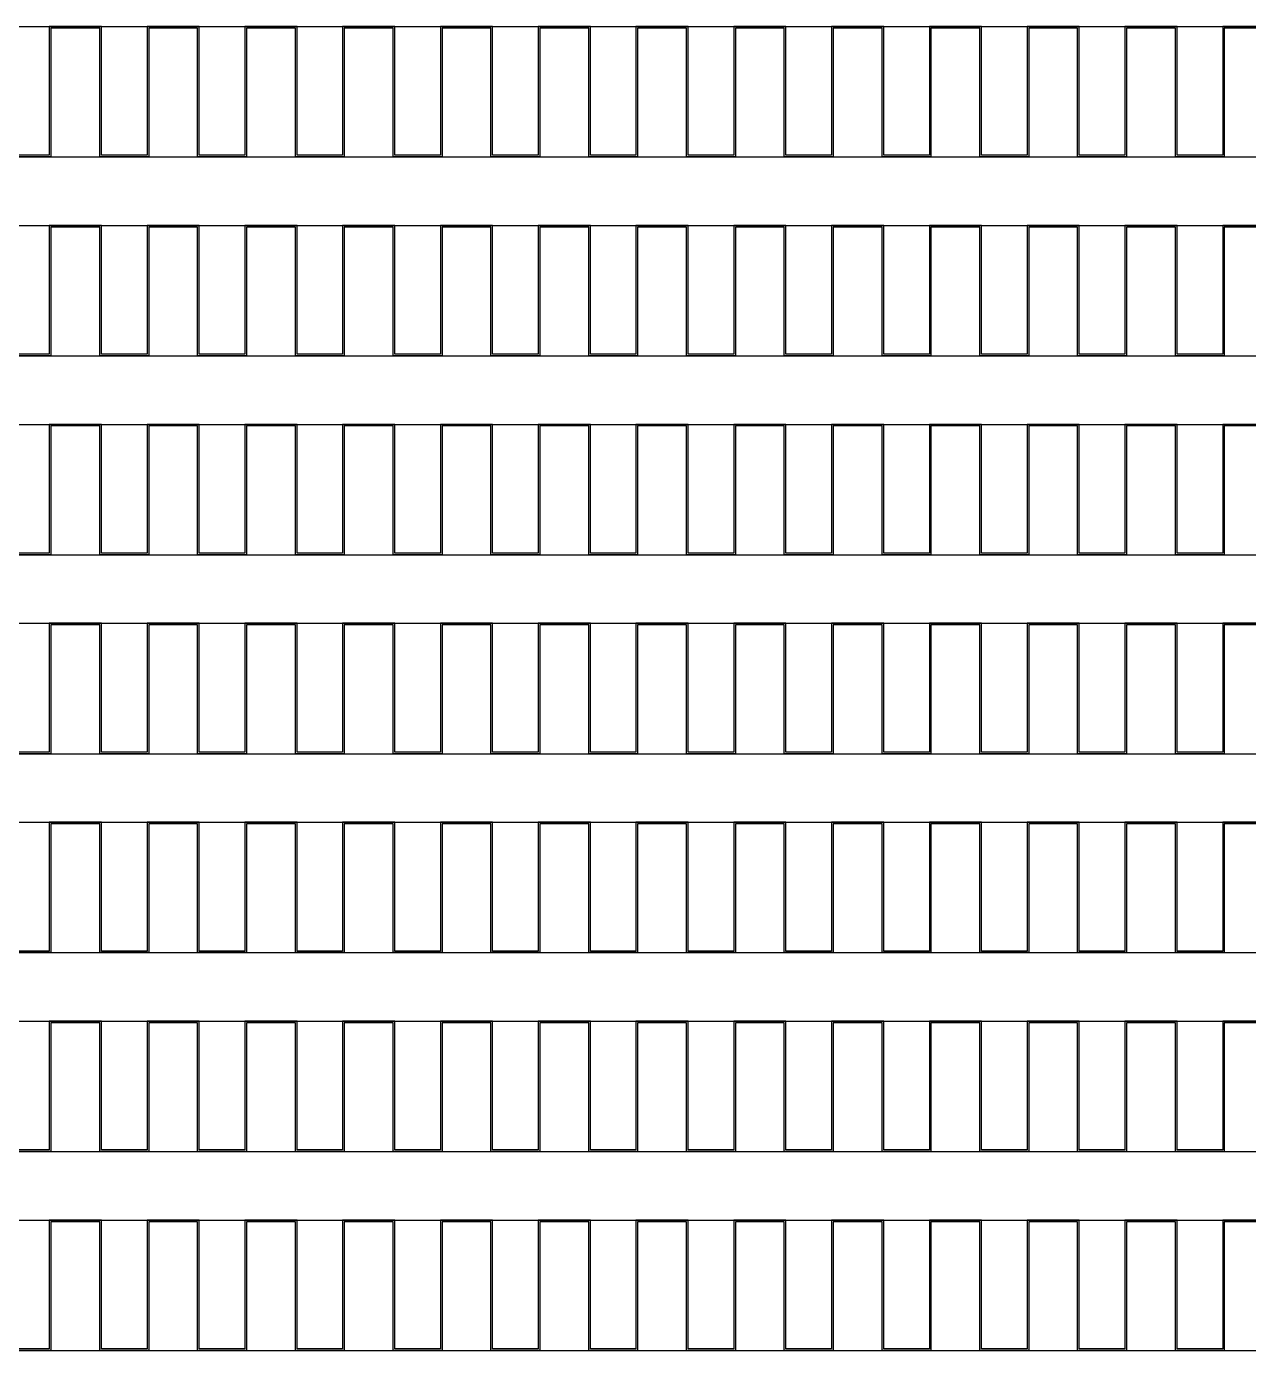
# Model space of a CAD drawing. Header units: millimetres. Extents: x -8604 to -3995, y 3123 to 6155.
# Drawn here: x -7566.2 to -7491.2, y 5443.6 to 5524.8 of the extents above; entities that cross this region are included whole.
import ezdxf

# ---------------------------------------------------------------- set-up
doc = ezdxf.new("R2010")
doc.units = ezdxf.units.MM

msp = doc.modelspace()

# ---------------------------------------------------------------- linework, layer by layer
at = {"color": 7, "linetype": 'Continuous', "lineweight": 25}
for p, q in [((-7646.621, 5524.781), (-7233.621, 5524.781)), ((-7564.821, 5524.781), (-7564.821, 5516.881)), ((-7561.621, 5524.781), (-7564.821, 5524.781)), ((-7561.721, 5524.681), (-7564.721, 5524.681)), ((-7564.721, 5524.681), (-7564.721, 5516.781)), ((-7561.721, 5516.781), (-7561.721, 5524.681)), ((-7561.621, 5516.881), (-7561.621, 5524.781)), ((-7558.821, 5524.781), (-7558.821, 5516.881)), ((-7555.621, 5524.781), (-7558.821, 5524.781)), ((-7555.721, 5524.681), (-7558.721, 5524.681)), ((-7558.721, 5524.681), (-7558.721, 5516.781)), ((-7555.721, 5516.781), (-7555.721, 5524.681)), ((-7555.621, 5516.881), (-7555.621, 5524.781)), ((-7552.821, 5524.781), (-7552.821, 5516.881)), ((-7549.621, 5524.781), (-7552.821, 5524.781)), ((-7549.721, 5524.681), (-7552.721, 5524.681)), ((-7552.721, 5524.681), (-7552.721, 5516.781)), ((-7549.721, 5516.781), (-7549.721, 5524.681)), ((-7549.621, 5516.881), (-7549.621, 5524.781)), ((-7546.821, 5524.781), (-7546.821, 5516.881)), ((-7543.621, 5524.781), (-7546.821, 5524.781)), ((-7543.721, 5524.681), (-7546.721, 5524.681)), ((-7546.721, 5524.681), (-7546.721, 5516.781)), ((-7543.721, 5516.781), (-7543.721, 5524.681)), ((-7543.621, 5516.881), (-7543.621, 5524.781)), ((-7540.821, 5524.781), (-7540.821, 5516.881)), ((-7537.621, 5524.781), (-7540.821, 5524.781)), ((-7537.721, 5524.681), (-7540.721, 5524.681)), ((-7540.721, 5524.681), (-7540.721, 5516.781)), ((-7537.721, 5516.781), (-7537.721, 5524.681)), ((-7537.621, 5516.881), (-7537.621, 5524.781)), ((-7534.821, 5524.781), (-7534.821, 5516.881)), ((-7531.621, 5524.781), (-7534.821, 5524.781)), ((-7531.721, 5524.681), (-7534.721, 5524.681)), ((-7534.721, 5524.681), (-7534.721, 5516.781)), ((-7531.721, 5516.781), (-7531.721, 5524.681)), ((-7531.621, 5516.881), (-7531.621, 5524.781)), ((-7528.821, 5524.781), (-7528.821, 5516.881)), ((-7525.621, 5524.781), (-7528.821, 5524.781)), ((-7525.721, 5524.681), (-7528.721, 5524.681)), ((-7528.721, 5524.681), (-7528.721, 5516.781)), ((-7525.721, 5516.781), (-7525.721, 5524.681)), ((-7525.621, 5516.881), (-7525.621, 5524.781)), ((-7522.821, 5524.781), (-7522.821, 5516.881)), ((-7519.621, 5524.781), (-7522.821, 5524.781)), ((-7519.721, 5524.681), (-7522.721, 5524.681)), ((-7522.721, 5524.681), (-7522.721, 5516.781)), ((-7519.721, 5516.781), (-7519.721, 5524.681)), ((-7519.621, 5516.881), (-7519.621, 5524.781)), ((-7516.821, 5524.781), (-7516.821, 5516.881)), ((-7513.621, 5524.781), (-7516.821, 5524.781)), ((-7513.721, 5524.681), (-7516.721, 5524.681)), ((-7516.721, 5524.681), (-7516.721, 5516.781)), ((-7513.721, 5516.781), (-7513.721, 5524.681)), ((-7513.621, 5516.881), (-7513.621, 5524.781)), ((-7510.821, 5524.781), (-7510.821, 5516.881)), ((-7507.621, 5524.781), (-7510.821, 5524.781)), ((-7507.721, 5524.681), (-7510.721, 5524.681)), ((-7510.721, 5524.681), (-7510.721, 5516.781)), ((-7507.721, 5516.781), (-7507.721, 5524.681)), ((-7507.621, 5516.881), (-7507.621, 5524.781)), ((-7504.821, 5524.781), (-7504.821, 5516.881)), ((-7501.621, 5524.781), (-7504.821, 5524.781)), ((-7501.721, 5524.681), (-7504.721, 5524.681)), ((-7504.721, 5524.681), (-7504.721, 5516.781)), ((-7501.721, 5516.781), (-7501.721, 5524.681)), ((-7501.621, 5516.881), (-7501.621, 5524.781)), ((-7498.821, 5524.781), (-7498.821, 5516.881)), ((-7495.621, 5524.781), (-7498.821, 5524.781)), ((-7495.721, 5524.681), (-7498.721, 5524.681)), ((-7498.721, 5524.681), (-7498.721, 5516.781)), ((-7495.721, 5516.781), (-7495.721, 5524.681)), ((-7495.621, 5516.881), (-7495.621, 5524.781)), ((-7492.821, 5524.781), (-7492.821, 5516.881)), ((-7489.621, 5524.781), (-7492.821, 5524.781)), ((-7489.721, 5524.681), (-7492.721, 5524.681)), ((-7492.721, 5524.681), (-7492.721, 5516.781)), ((-7646.621, 5516.781), (-7233.621, 5516.781)), ((-7564.721, 5516.781), (-7567.721, 5516.781)), ((-7564.821, 5516.881), (-7567.621, 5516.881)), ((-7558.721, 5516.781), (-7561.721, 5516.781)), ((-7558.821, 5516.881), (-7561.621, 5516.881)), ((-7552.721, 5516.781), (-7555.721, 5516.781)), ((-7552.821, 5516.881), (-7555.621, 5516.881)), ((-7546.721, 5516.781), (-7549.721, 5516.781)), ((-7546.821, 5516.881), (-7549.621, 5516.881)), ((-7540.721, 5516.781), (-7543.721, 5516.781)), ((-7540.821, 5516.881), (-7543.621, 5516.881)), ((-7534.721, 5516.781), (-7537.721, 5516.781)), ((-7534.821, 5516.881), (-7537.621, 5516.881)), ((-7528.721, 5516.781), (-7531.721, 5516.781)), ((-7528.821, 5516.881), (-7531.621, 5516.881)), ((-7522.721, 5516.781), (-7525.721, 5516.781)), ((-7522.821, 5516.881), (-7525.621, 5516.881)), ((-7516.721, 5516.781), (-7519.721, 5516.781)), ((-7516.821, 5516.881), (-7519.621, 5516.881)), ((-7510.721, 5516.781), (-7513.721, 5516.781)), ((-7510.821, 5516.881), (-7513.621, 5516.881)), ((-7504.721, 5516.781), (-7507.721, 5516.781)), ((-7504.821, 5516.881), (-7507.621, 5516.881)), ((-7498.721, 5516.781), (-7501.721, 5516.781)), ((-7498.821, 5516.881), (-7501.621, 5516.881)), ((-7492.721, 5516.781), (-7495.721, 5516.781)), ((-7492.821, 5516.881), (-7495.621, 5516.881)), ((-7646.621, 5512.581), (-7233.621, 5512.581)), ((-7564.821, 5512.581), (-7564.821, 5504.681)), ((-7561.621, 5512.581), (-7564.821, 5512.581)), ((-7561.721, 5512.481), (-7564.721, 5512.481)), ((-7564.721, 5512.481), (-7564.721, 5504.581)), ((-7561.721, 5504.581), (-7561.721, 5512.481)), ((-7561.621, 5504.681), (-7561.621, 5512.581)), ((-7558.821, 5512.581), (-7558.821, 5504.681)), ((-7555.621, 5512.581), (-7558.821, 5512.581)), ((-7555.721, 5512.481), (-7558.721, 5512.481)), ((-7558.721, 5512.481), (-7558.721, 5504.581)), ((-7555.721, 5504.581), (-7555.721, 5512.481)), ((-7555.621, 5504.681), (-7555.621, 5512.581)), ((-7552.821, 5512.581), (-7552.821, 5504.681)), ((-7549.621, 5512.581), (-7552.821, 5512.581)), ((-7549.721, 5512.481), (-7552.721, 5512.481)), ((-7552.721, 5512.481), (-7552.721, 5504.581)), ((-7549.721, 5504.581), (-7549.721, 5512.481)), ((-7549.621, 5504.681), (-7549.621, 5512.581)), ((-7546.821, 5512.581), (-7546.821, 5504.681)), ((-7543.621, 5512.581), (-7546.821, 5512.581)), ((-7543.721, 5512.481), (-7546.721, 5512.481)), ((-7546.721, 5512.481), (-7546.721, 5504.581)), ((-7543.721, 5504.581), (-7543.721, 5512.481)), ((-7543.621, 5504.681), (-7543.621, 5512.581)), ((-7540.821, 5512.581), (-7540.821, 5504.681)), ((-7537.621, 5512.581), (-7540.821, 5512.581)), ((-7537.721, 5512.481), (-7540.721, 5512.481)), ((-7540.721, 5512.481), (-7540.721, 5504.581)), ((-7537.721, 5504.581), (-7537.721, 5512.481)), ((-7537.621, 5504.681), (-7537.621, 5512.581)), ((-7534.821, 5512.581), (-7534.821, 5504.681)), ((-7531.621, 5512.581), (-7534.821, 5512.581)), ((-7531.721, 5512.481), (-7534.721, 5512.481)), ((-7534.721, 5512.481), (-7534.721, 5504.581)), ((-7531.721, 5504.581), (-7531.721, 5512.481)), ((-7531.621, 5504.681), (-7531.621, 5512.581)), ((-7528.821, 5512.581), (-7528.821, 5504.681)), ((-7525.621, 5512.581), (-7528.821, 5512.581)), ((-7525.721, 5512.481), (-7528.721, 5512.481)), ((-7528.721, 5512.481), (-7528.721, 5504.581)), ((-7525.721, 5504.581), (-7525.721, 5512.481)), ((-7525.621, 5504.681), (-7525.621, 5512.581)), ((-7522.821, 5512.581), (-7522.821, 5504.681)), ((-7519.621, 5512.581), (-7522.821, 5512.581)), ((-7519.721, 5512.481), (-7522.721, 5512.481)), ((-7522.721, 5512.481), (-7522.721, 5504.581)), ((-7519.721, 5504.581), (-7519.721, 5512.481)), ((-7519.621, 5504.681), (-7519.621, 5512.581)), ((-7516.821, 5512.581), (-7516.821, 5504.681)), ((-7513.621, 5512.581), (-7516.821, 5512.581)), ((-7513.721, 5512.481), (-7516.721, 5512.481)), ((-7516.721, 5512.481), (-7516.721, 5504.581)), ((-7513.721, 5504.581), (-7513.721, 5512.481)), ((-7513.621, 5504.681), (-7513.621, 5512.581)), ((-7510.821, 5512.581), (-7510.821, 5504.681)), ((-7507.621, 5512.581), (-7510.821, 5512.581)), ((-7507.721, 5512.481), (-7510.721, 5512.481)), ((-7510.721, 5512.481), (-7510.721, 5504.581)), ((-7507.721, 5504.581), (-7507.721, 5512.481)), ((-7507.621, 5504.681), (-7507.621, 5512.581)), ((-7504.821, 5512.581), (-7504.821, 5504.681)), ((-7501.621, 5512.581), (-7504.821, 5512.581)), ((-7501.721, 5512.481), (-7504.721, 5512.481)), ((-7504.721, 5512.481), (-7504.721, 5504.581)), ((-7501.721, 5504.581), (-7501.721, 5512.481)), ((-7501.621, 5504.681), (-7501.621, 5512.581)), ((-7498.821, 5512.581), (-7498.821, 5504.681)), ((-7495.621, 5512.581), (-7498.821, 5512.581)), ((-7495.721, 5512.481), (-7498.721, 5512.481)), ((-7498.721, 5512.481), (-7498.721, 5504.581)), ((-7495.721, 5504.581), (-7495.721, 5512.481)), ((-7495.621, 5504.681), (-7495.621, 5512.581)), ((-7492.821, 5512.581), (-7492.821, 5504.681)), ((-7489.621, 5512.581), (-7492.821, 5512.581)), ((-7489.721, 5512.481), (-7492.721, 5512.481)), ((-7492.721, 5512.481), (-7492.721, 5504.581)), ((-7646.621, 5504.581), (-7233.621, 5504.581)), ((-7564.721, 5504.581), (-7567.721, 5504.581)), ((-7564.821, 5504.681), (-7567.621, 5504.681)), ((-7558.721, 5504.581), (-7561.721, 5504.581)), ((-7558.821, 5504.681), (-7561.621, 5504.681)), ((-7552.721, 5504.581), (-7555.721, 5504.581)), ((-7552.821, 5504.681), (-7555.621, 5504.681)), ((-7546.721, 5504.581), (-7549.721, 5504.581)), ((-7546.821, 5504.681), (-7549.621, 5504.681)), ((-7540.721, 5504.581), (-7543.721, 5504.581)), ((-7540.821, 5504.681), (-7543.621, 5504.681)), ((-7534.721, 5504.581), (-7537.721, 5504.581)), ((-7534.821, 5504.681), (-7537.621, 5504.681)), ((-7528.721, 5504.581), (-7531.721, 5504.581)), ((-7528.821, 5504.681), (-7531.621, 5504.681)), ((-7522.721, 5504.581), (-7525.721, 5504.581)), ((-7522.821, 5504.681), (-7525.621, 5504.681)), ((-7516.721, 5504.581), (-7519.721, 5504.581)), ((-7516.821, 5504.681), (-7519.621, 5504.681)), ((-7510.721, 5504.581), (-7513.721, 5504.581)), ((-7510.821, 5504.681), (-7513.621, 5504.681)), ((-7504.721, 5504.581), (-7507.721, 5504.581)), ((-7504.821, 5504.681), (-7507.621, 5504.681)), ((-7498.721, 5504.581), (-7501.721, 5504.581)), ((-7498.821, 5504.681), (-7501.621, 5504.681)), ((-7492.721, 5504.581), (-7495.721, 5504.581)), ((-7492.821, 5504.681), (-7495.621, 5504.681)), ((-7646.621, 5500.381), (-7233.621, 5500.381)), ((-7564.821, 5500.381), (-7564.821, 5492.481)), ((-7561.621, 5500.381), (-7564.821, 5500.381)), ((-7561.721, 5500.281), (-7564.721, 5500.281)), ((-7564.721, 5500.281), (-7564.721, 5492.381)), ((-7561.721, 5492.381), (-7561.721, 5500.281)), ((-7561.621, 5492.481), (-7561.621, 5500.381)), ((-7558.821, 5500.381), (-7558.821, 5492.481)), ((-7555.621, 5500.381), (-7558.821, 5500.381)), ((-7555.721, 5500.281), (-7558.721, 5500.281)), ((-7558.721, 5500.281), (-7558.721, 5492.381)), ((-7555.721, 5492.381), (-7555.721, 5500.281)), ((-7555.621, 5492.481), (-7555.621, 5500.381)), ((-7552.821, 5500.381), (-7552.821, 5492.481)), ((-7549.621, 5500.381), (-7552.821, 5500.381)), ((-7549.721, 5500.281), (-7552.721, 5500.281)), ((-7552.721, 5500.281), (-7552.721, 5492.381)), ((-7549.721, 5492.381), (-7549.721, 5500.281)), ((-7549.621, 5492.481), (-7549.621, 5500.381)), ((-7546.821, 5500.381), (-7546.821, 5492.481)), ((-7543.621, 5500.381), (-7546.821, 5500.381)), ((-7543.721, 5500.281), (-7546.721, 5500.281)), ((-7546.721, 5500.281), (-7546.721, 5492.381)), ((-7543.721, 5492.381), (-7543.721, 5500.281)), ((-7543.621, 5492.481), (-7543.621, 5500.381)), ((-7540.821, 5500.381), (-7540.821, 5492.481)), ((-7537.621, 5500.381), (-7540.821, 5500.381)), ((-7537.721, 5500.281), (-7540.721, 5500.281)), ((-7540.721, 5500.281), (-7540.721, 5492.381)), ((-7537.721, 5492.381), (-7537.721, 5500.281)), ((-7537.621, 5492.481), (-7537.621, 5500.381)), ((-7534.821, 5500.381), (-7534.821, 5492.481)), ((-7531.621, 5500.381), (-7534.821, 5500.381)), ((-7531.721, 5500.281), (-7534.721, 5500.281)), ((-7534.721, 5500.281), (-7534.721, 5492.381)), ((-7531.721, 5492.381), (-7531.721, 5500.281)), ((-7531.621, 5492.481), (-7531.621, 5500.381)), ((-7528.821, 5500.381), (-7528.821, 5492.481)), ((-7525.621, 5500.381), (-7528.821, 5500.381)), ((-7525.721, 5500.281), (-7528.721, 5500.281)), ((-7528.721, 5500.281), (-7528.721, 5492.381)), ((-7525.721, 5492.381), (-7525.721, 5500.281)), ((-7525.621, 5492.481), (-7525.621, 5500.381)), ((-7522.821, 5500.381), (-7522.821, 5492.481)), ((-7519.621, 5500.381), (-7522.821, 5500.381)), ((-7519.721, 5500.281), (-7522.721, 5500.281)), ((-7522.721, 5500.281), (-7522.721, 5492.381)), ((-7519.721, 5492.381), (-7519.721, 5500.281)), ((-7519.621, 5492.481), (-7519.621, 5500.381)), ((-7516.821, 5500.381), (-7516.821, 5492.481)), ((-7513.621, 5500.381), (-7516.821, 5500.381)), ((-7513.721, 5500.281), (-7516.721, 5500.281)), ((-7516.721, 5500.281), (-7516.721, 5492.381)), ((-7513.721, 5492.381), (-7513.721, 5500.281)), ((-7513.621, 5492.481), (-7513.621, 5500.381)), ((-7510.821, 5500.381), (-7510.821, 5492.481)), ((-7507.621, 5500.381), (-7510.821, 5500.381)), ((-7507.721, 5500.281), (-7510.721, 5500.281)), ((-7510.721, 5500.281), (-7510.721, 5492.381)), ((-7507.721, 5492.381), (-7507.721, 5500.281)), ((-7507.621, 5492.481), (-7507.621, 5500.381)), ((-7504.821, 5500.381), (-7504.821, 5492.481)), ((-7501.621, 5500.381), (-7504.821, 5500.381)), ((-7501.721, 5500.281), (-7504.721, 5500.281)), ((-7504.721, 5500.281), (-7504.721, 5492.381)), ((-7501.721, 5492.381), (-7501.721, 5500.281)), ((-7501.621, 5492.481), (-7501.621, 5500.381)), ((-7498.821, 5500.381), (-7498.821, 5492.481)), ((-7495.621, 5500.381), (-7498.821, 5500.381)), ((-7495.721, 5500.281), (-7498.721, 5500.281)), ((-7498.721, 5500.281), (-7498.721, 5492.381)), ((-7495.721, 5492.381), (-7495.721, 5500.281)), ((-7495.621, 5492.481), (-7495.621, 5500.381)), ((-7492.821, 5500.381), (-7492.821, 5492.481)), ((-7489.621, 5500.381), (-7492.821, 5500.381)), ((-7489.721, 5500.281), (-7492.721, 5500.281)), ((-7492.721, 5500.281), (-7492.721, 5492.381)), ((-7646.621, 5492.381), (-7233.621, 5492.381)), ((-7564.721, 5492.381), (-7567.721, 5492.381)), ((-7564.821, 5492.481), (-7567.621, 5492.481)), ((-7558.721, 5492.381), (-7561.721, 5492.381)), ((-7558.821, 5492.481), (-7561.621, 5492.481)), ((-7552.721, 5492.381), (-7555.721, 5492.381)), ((-7552.821, 5492.481), (-7555.621, 5492.481)), ((-7546.721, 5492.381), (-7549.721, 5492.381)), ((-7546.821, 5492.481), (-7549.621, 5492.481)), ((-7540.721, 5492.381), (-7543.721, 5492.381)), ((-7540.821, 5492.481), (-7543.621, 5492.481)), ((-7534.721, 5492.381), (-7537.721, 5492.381)), ((-7534.821, 5492.481), (-7537.621, 5492.481)), ((-7528.721, 5492.381), (-7531.721, 5492.381)), ((-7528.821, 5492.481), (-7531.621, 5492.481)), ((-7522.721, 5492.381), (-7525.721, 5492.381)), ((-7522.821, 5492.481), (-7525.621, 5492.481)), ((-7516.721, 5492.381), (-7519.721, 5492.381)), ((-7516.821, 5492.481), (-7519.621, 5492.481)), ((-7510.721, 5492.381), (-7513.721, 5492.381)), ((-7510.821, 5492.481), (-7513.621, 5492.481)), ((-7504.721, 5492.381), (-7507.721, 5492.381)), ((-7504.821, 5492.481), (-7507.621, 5492.481)), ((-7498.721, 5492.381), (-7501.721, 5492.381)), ((-7498.821, 5492.481), (-7501.621, 5492.481)), ((-7492.721, 5492.381), (-7495.721, 5492.381)), ((-7492.821, 5492.481), (-7495.621, 5492.481)), ((-7646.621, 5488.181), (-7233.621, 5488.181)), ((-7564.821, 5488.181), (-7564.821, 5480.281)), ((-7561.621, 5488.181), (-7564.821, 5488.181)), ((-7561.721, 5488.081), (-7564.721, 5488.081)), ((-7564.721, 5488.081), (-7564.721, 5480.181)), ((-7561.721, 5480.181), (-7561.721, 5488.081)), ((-7561.621, 5480.281), (-7561.621, 5488.181)), ((-7558.821, 5488.181), (-7558.821, 5480.281)), ((-7555.621, 5488.181), (-7558.821, 5488.181)), ((-7555.721, 5488.081), (-7558.721, 5488.081)), ((-7558.721, 5488.081), (-7558.721, 5480.181)), ((-7555.721, 5480.181), (-7555.721, 5488.081)), ((-7555.621, 5480.281), (-7555.621, 5488.181)), ((-7552.821, 5488.181), (-7552.821, 5480.281)), ((-7549.621, 5488.181), (-7552.821, 5488.181)), ((-7549.721, 5488.081), (-7552.721, 5488.081)), ((-7552.721, 5488.081), (-7552.721, 5480.181)), ((-7549.721, 5480.181), (-7549.721, 5488.081)), ((-7549.621, 5480.281), (-7549.621, 5488.181)), ((-7543.621, 5488.181), (-7546.821, 5488.181)), ((-7546.821, 5488.181), (-7546.821, 5480.281)), ((-7543.721, 5488.081), (-7546.721, 5488.081)), ((-7546.721, 5488.081), (-7546.721, 5480.181)), ((-7543.721, 5480.181), (-7543.721, 5488.081)), ((-7543.621, 5480.281), (-7543.621, 5488.181)), ((-7540.821, 5488.181), (-7540.821, 5480.281)), ((-7537.621, 5488.181), (-7540.821, 5488.181)), ((-7537.721, 5488.081), (-7540.721, 5488.081)), ((-7540.721, 5488.081), (-7540.721, 5480.181)), ((-7537.721, 5480.181), (-7537.721, 5488.081)), ((-7537.621, 5480.281), (-7537.621, 5488.181)), ((-7534.821, 5488.181), (-7534.821, 5480.281)), ((-7531.621, 5488.181), (-7534.821, 5488.181)), ((-7531.721, 5488.081), (-7534.721, 5488.081)), ((-7534.721, 5488.081), (-7534.721, 5480.181)), ((-7531.721, 5480.181), (-7531.721, 5488.081)), ((-7531.621, 5480.281), (-7531.621, 5488.181)), ((-7528.821, 5488.181), (-7528.821, 5480.281)), ((-7525.621, 5488.181), (-7528.821, 5488.181)), ((-7525.721, 5488.081), (-7528.721, 5488.081)), ((-7528.721, 5488.081), (-7528.721, 5480.181)), ((-7525.721, 5480.181), (-7525.721, 5488.081)), ((-7525.621, 5480.281), (-7525.621, 5488.181)), ((-7522.821, 5488.181), (-7522.821, 5480.281)), ((-7519.621, 5488.181), (-7522.821, 5488.181)), ((-7519.721, 5488.081), (-7522.721, 5488.081)), ((-7522.721, 5488.081), (-7522.721, 5480.181)), ((-7519.721, 5480.181), (-7519.721, 5488.081)), ((-7519.621, 5480.281), (-7519.621, 5488.181)), ((-7516.821, 5488.181), (-7516.821, 5480.281)), ((-7513.621, 5488.181), (-7516.821, 5488.181)), ((-7513.721, 5488.081), (-7516.721, 5488.081)), ((-7516.721, 5488.081), (-7516.721, 5480.181)), ((-7513.721, 5480.181), (-7513.721, 5488.081)), ((-7513.621, 5480.281), (-7513.621, 5488.181)), ((-7510.821, 5488.181), (-7510.821, 5480.281)), ((-7507.621, 5488.181), (-7510.821, 5488.181)), ((-7507.721, 5488.081), (-7510.721, 5488.081)), ((-7510.721, 5488.081), (-7510.721, 5480.181)), ((-7507.721, 5480.181), (-7507.721, 5488.081)), ((-7507.621, 5480.281), (-7507.621, 5488.181)), ((-7504.821, 5488.181), (-7504.821, 5480.281)), ((-7501.621, 5488.181), (-7504.821, 5488.181)), ((-7501.721, 5488.081), (-7504.721, 5488.081)), ((-7504.721, 5488.081), (-7504.721, 5480.181)), ((-7501.721, 5480.181), (-7501.721, 5488.081)), ((-7501.621, 5480.281), (-7501.621, 5488.181)), ((-7498.821, 5488.181), (-7498.821, 5480.281)), ((-7495.621, 5488.181), (-7498.821, 5488.181)), ((-7495.721, 5488.081), (-7498.721, 5488.081)), ((-7498.721, 5488.081), (-7498.721, 5480.181)), ((-7495.721, 5480.181), (-7495.721, 5488.081)), ((-7495.621, 5480.281), (-7495.621, 5488.181)), ((-7492.821, 5488.181), (-7492.821, 5480.281)), ((-7489.621, 5488.181), (-7492.821, 5488.181)), ((-7489.721, 5488.081), (-7492.721, 5488.081)), ((-7492.721, 5488.081), (-7492.721, 5480.181)), ((-7564.821, 5480.281), (-7567.621, 5480.281)), ((-7558.821, 5480.281), (-7561.621, 5480.281)), ((-7552.821, 5480.281), (-7555.621, 5480.281)), ((-7546.821, 5480.281), (-7549.621, 5480.281)), ((-7540.821, 5480.281), (-7543.621, 5480.281)), ((-7534.821, 5480.281), (-7537.621, 5480.281)), ((-7528.821, 5480.281), (-7531.621, 5480.281)), ((-7522.821, 5480.281), (-7525.621, 5480.281)), ((-7516.821, 5480.281), (-7519.621, 5480.281)), ((-7510.821, 5480.281), (-7513.621, 5480.281)), ((-7504.821, 5480.281), (-7507.621, 5480.281)), ((-7498.821, 5480.281), (-7501.621, 5480.281)), ((-7492.821, 5480.281), (-7495.621, 5480.281)), ((-7646.621, 5480.181), (-7233.621, 5480.181)), ((-7564.721, 5480.181), (-7567.721, 5480.181)), ((-7558.721, 5480.181), (-7561.721, 5480.181)), ((-7552.721, 5480.181), (-7555.721, 5480.181)), ((-7546.721, 5480.181), (-7549.721, 5480.181)), ((-7540.721, 5480.181), (-7543.721, 5480.181)), ((-7534.721, 5480.181), (-7537.721, 5480.181)), ((-7528.721, 5480.181), (-7531.721, 5480.181)), ((-7522.721, 5480.181), (-7525.721, 5480.181)), ((-7516.721, 5480.181), (-7519.721, 5480.181)), ((-7510.721, 5480.181), (-7513.721, 5480.181)), ((-7504.721, 5480.181), (-7507.721, 5480.181)), ((-7498.721, 5480.181), (-7501.721, 5480.181)), ((-7492.721, 5480.181), (-7495.721, 5480.181)), ((-7646.621, 5475.981), (-7233.621, 5475.981)), ((-7564.821, 5475.981), (-7564.821, 5468.081)), ((-7561.621, 5475.981), (-7564.821, 5475.981)), ((-7561.721, 5475.881), (-7564.721, 5475.881)), ((-7564.721, 5475.881), (-7564.721, 5467.981)), ((-7561.721, 5467.981), (-7561.721, 5475.881)), ((-7561.621, 5468.081), (-7561.621, 5475.981)), ((-7558.821, 5475.981), (-7558.821, 5468.081)), ((-7555.621, 5475.981), (-7558.821, 5475.981)), ((-7555.721, 5475.881), (-7558.721, 5475.881)), ((-7558.721, 5475.881), (-7558.721, 5467.981)), ((-7555.721, 5467.981), (-7555.721, 5475.881)), ((-7555.621, 5468.081), (-7555.621, 5475.981)), ((-7552.821, 5475.981), (-7552.821, 5468.081)), ((-7549.621, 5475.981), (-7552.821, 5475.981)), ((-7549.721, 5475.881), (-7552.721, 5475.881)), ((-7552.721, 5475.881), (-7552.721, 5467.981)), ((-7549.721, 5467.981), (-7549.721, 5475.881)), ((-7549.621, 5468.081), (-7549.621, 5475.981)), ((-7546.821, 5475.981), (-7546.821, 5468.081)), ((-7543.621, 5475.981), (-7546.821, 5475.981)), ((-7543.721, 5475.881), (-7546.721, 5475.881)), ((-7546.721, 5475.881), (-7546.721, 5467.981)), ((-7543.721, 5467.981), (-7543.721, 5475.881)), ((-7543.621, 5468.081), (-7543.621, 5475.981)), ((-7540.821, 5475.981), (-7540.821, 5468.081)), ((-7537.621, 5475.981), (-7540.821, 5475.981)), ((-7537.721, 5475.881), (-7540.721, 5475.881)), ((-7540.721, 5475.881), (-7540.721, 5467.981)), ((-7537.721, 5467.981), (-7537.721, 5475.881)), ((-7537.621, 5468.081), (-7537.621, 5475.981)), ((-7534.821, 5475.981), (-7534.821, 5468.081)), ((-7531.621, 5475.981), (-7534.821, 5475.981)), ((-7531.721, 5475.881), (-7534.721, 5475.881)), ((-7534.721, 5475.881), (-7534.721, 5467.981)), ((-7531.721, 5467.981), (-7531.721, 5475.881)), ((-7531.621, 5468.081), (-7531.621, 5475.981)), ((-7528.821, 5475.981), (-7528.821, 5468.081)), ((-7525.621, 5475.981), (-7528.821, 5475.981)), ((-7525.721, 5475.881), (-7528.721, 5475.881)), ((-7528.721, 5475.881), (-7528.721, 5467.981)), ((-7525.721, 5467.981), (-7525.721, 5475.881)), ((-7525.621, 5468.081), (-7525.621, 5475.981)), ((-7522.821, 5475.981), (-7522.821, 5468.081)), ((-7519.621, 5475.981), (-7522.821, 5475.981)), ((-7519.721, 5475.881), (-7522.721, 5475.881)), ((-7522.721, 5475.881), (-7522.721, 5467.981)), ((-7519.721, 5467.981), (-7519.721, 5475.881)), ((-7519.621, 5468.081), (-7519.621, 5475.981)), ((-7516.821, 5475.981), (-7516.821, 5468.081)), ((-7513.621, 5475.981), (-7516.821, 5475.981)), ((-7513.721, 5475.881), (-7516.721, 5475.881)), ((-7516.721, 5475.881), (-7516.721, 5467.981)), ((-7513.721, 5467.981), (-7513.721, 5475.881)), ((-7513.621, 5468.081), (-7513.621, 5475.981)), ((-7510.821, 5475.981), (-7510.821, 5468.081)), ((-7507.621, 5475.981), (-7510.821, 5475.981)), ((-7507.721, 5475.881), (-7510.721, 5475.881)), ((-7510.721, 5475.881), (-7510.721, 5467.981)), ((-7507.721, 5467.981), (-7507.721, 5475.881)), ((-7507.621, 5468.081), (-7507.621, 5475.981)), ((-7504.821, 5475.981), (-7504.821, 5468.081)), ((-7501.621, 5475.981), (-7504.821, 5475.981)), ((-7501.721, 5475.881), (-7504.721, 5475.881)), ((-7504.721, 5475.881), (-7504.721, 5467.981)), ((-7501.721, 5467.981), (-7501.721, 5475.881)), ((-7501.621, 5468.081), (-7501.621, 5475.981)), ((-7498.821, 5475.981), (-7498.821, 5468.081)), ((-7495.621, 5475.981), (-7498.821, 5475.981)), ((-7495.721, 5475.881), (-7498.721, 5475.881)), ((-7498.721, 5475.881), (-7498.721, 5467.981)), ((-7495.721, 5467.981), (-7495.721, 5475.881)), ((-7495.621, 5468.081), (-7495.621, 5475.981)), ((-7492.821, 5475.981), (-7492.821, 5468.081)), ((-7489.621, 5475.981), (-7492.821, 5475.981)), ((-7489.721, 5475.881), (-7492.721, 5475.881)), ((-7492.721, 5475.881), (-7492.721, 5467.981)), ((-7564.821, 5468.081), (-7567.621, 5468.081)), ((-7558.821, 5468.081), (-7561.621, 5468.081)), ((-7552.821, 5468.081), (-7555.621, 5468.081)), ((-7546.821, 5468.081), (-7549.621, 5468.081)), ((-7540.821, 5468.081), (-7543.621, 5468.081)), ((-7534.821, 5468.081), (-7537.621, 5468.081)), ((-7528.821, 5468.081), (-7531.621, 5468.081)), ((-7522.821, 5468.081), (-7525.621, 5468.081)), ((-7516.821, 5468.081), (-7519.621, 5468.081)), ((-7510.821, 5468.081), (-7513.621, 5468.081)), ((-7504.821, 5468.081), (-7507.621, 5468.081)), ((-7498.821, 5468.081), (-7501.621, 5468.081)), ((-7492.821, 5468.081), (-7495.621, 5468.081)), ((-7646.621, 5467.981), (-7233.621, 5467.981)), ((-7564.721, 5467.981), (-7567.721, 5467.981)), ((-7558.721, 5467.981), (-7561.721, 5467.981)), ((-7552.721, 5467.981), (-7555.721, 5467.981)), ((-7546.721, 5467.981), (-7549.721, 5467.981)), ((-7540.721, 5467.981), (-7543.721, 5467.981)), ((-7534.721, 5467.981), (-7537.721, 5467.981)), ((-7528.721, 5467.981), (-7531.721, 5467.981)), ((-7522.721, 5467.981), (-7525.721, 5467.981)), ((-7516.721, 5467.981), (-7519.721, 5467.981)), ((-7510.721, 5467.981), (-7513.721, 5467.981)), ((-7504.721, 5467.981), (-7507.721, 5467.981)), ((-7498.721, 5467.981), (-7501.721, 5467.981)), ((-7492.721, 5467.981), (-7495.721, 5467.981)), ((-7646.621, 5463.781), (-7233.621, 5463.781)), ((-7564.821, 5463.781), (-7564.821, 5455.881)), ((-7561.621, 5463.781), (-7564.821, 5463.781)), ((-7561.721, 5463.681), (-7564.721, 5463.681)), ((-7564.721, 5463.681), (-7564.721, 5455.781)), ((-7561.721, 5455.781), (-7561.721, 5463.681)), ((-7561.621, 5455.881), (-7561.621, 5463.781)), ((-7558.821, 5463.781), (-7558.821, 5455.881)), ((-7555.621, 5463.781), (-7558.821, 5463.781)), ((-7555.721, 5463.681), (-7558.721, 5463.681)), ((-7558.721, 5463.681), (-7558.721, 5455.781)), ((-7555.721, 5455.781), (-7555.721, 5463.681)), ((-7555.621, 5455.881), (-7555.621, 5463.781)), ((-7552.821, 5463.781), (-7552.821, 5455.881)), ((-7549.621, 5463.781), (-7552.821, 5463.781)), ((-7549.721, 5463.681), (-7552.721, 5463.681)), ((-7552.721, 5463.681), (-7552.721, 5455.781)), ((-7549.721, 5455.781), (-7549.721, 5463.681)), ((-7549.621, 5455.881), (-7549.621, 5463.781)), ((-7546.821, 5463.781), (-7546.821, 5455.881)), ((-7543.621, 5463.781), (-7546.821, 5463.781)), ((-7543.721, 5463.681), (-7546.721, 5463.681)), ((-7546.721, 5463.681), (-7546.721, 5455.781)), ((-7543.721, 5455.781), (-7543.721, 5463.681)), ((-7543.621, 5455.881), (-7543.621, 5463.781)), ((-7540.821, 5463.781), (-7540.821, 5455.881)), ((-7537.621, 5463.781), (-7540.821, 5463.781)), ((-7537.721, 5463.681), (-7540.721, 5463.681)), ((-7540.721, 5463.681), (-7540.721, 5455.781)), ((-7537.721, 5455.781), (-7537.721, 5463.681)), ((-7537.621, 5455.881), (-7537.621, 5463.781)), ((-7534.821, 5463.781), (-7534.821, 5455.881)), ((-7531.621, 5463.781), (-7534.821, 5463.781)), ((-7531.721, 5463.681), (-7534.721, 5463.681)), ((-7534.721, 5463.681), (-7534.721, 5455.781)), ((-7531.721, 5455.781), (-7531.721, 5463.681)), ((-7531.621, 5455.881), (-7531.621, 5463.781)), ((-7528.821, 5463.781), (-7528.821, 5455.881)), ((-7525.621, 5463.781), (-7528.821, 5463.781)), ((-7525.721, 5463.681), (-7528.721, 5463.681)), ((-7528.721, 5463.681), (-7528.721, 5455.781)), ((-7525.721, 5455.781), (-7525.721, 5463.681)), ((-7525.621, 5455.881), (-7525.621, 5463.781)), ((-7522.821, 5463.781), (-7522.821, 5455.881)), ((-7519.621, 5463.781), (-7522.821, 5463.781)), ((-7519.721, 5463.681), (-7522.721, 5463.681)), ((-7522.721, 5463.681), (-7522.721, 5455.781)), ((-7519.721, 5455.781), (-7519.721, 5463.681)), ((-7519.621, 5455.881), (-7519.621, 5463.781)), ((-7513.621, 5463.781), (-7516.821, 5463.781)), ((-7516.821, 5463.781), (-7516.821, 5455.881)), ((-7513.721, 5463.681), (-7516.721, 5463.681)), ((-7516.721, 5463.681), (-7516.721, 5455.781)), ((-7513.721, 5455.781), (-7513.721, 5463.681)), ((-7513.621, 5455.881), (-7513.621, 5463.781)), ((-7507.621, 5463.781), (-7510.821, 5463.781)), ((-7510.821, 5463.781), (-7510.821, 5455.881)), ((-7507.721, 5463.681), (-7510.721, 5463.681)), ((-7510.721, 5463.681), (-7510.721, 5455.781)), ((-7507.721, 5455.781), (-7507.721, 5463.681)), ((-7507.621, 5455.881), (-7507.621, 5463.781)), ((-7501.621, 5463.781), (-7504.821, 5463.781)), ((-7504.821, 5463.781), (-7504.821, 5455.881)), ((-7501.721, 5463.681), (-7504.721, 5463.681)), ((-7504.721, 5463.681), (-7504.721, 5455.781)), ((-7501.721, 5455.781), (-7501.721, 5463.681)), ((-7501.621, 5455.881), (-7501.621, 5463.781)), ((-7495.621, 5463.781), (-7498.821, 5463.781)), ((-7498.821, 5463.781), (-7498.821, 5455.881)), ((-7495.721, 5463.681), (-7498.721, 5463.681)), ((-7498.721, 5463.681), (-7498.721, 5455.781)), ((-7495.721, 5455.781), (-7495.721, 5463.681)), ((-7495.621, 5455.881), (-7495.621, 5463.781)), ((-7489.621, 5463.781), (-7492.821, 5463.781)), ((-7492.821, 5463.781), (-7492.821, 5455.881)), ((-7489.721, 5463.681), (-7492.721, 5463.681)), ((-7492.721, 5463.681), (-7492.721, 5455.781)), ((-7564.821, 5455.881), (-7567.621, 5455.881)), ((-7558.821, 5455.881), (-7561.621, 5455.881)), ((-7552.821, 5455.881), (-7555.621, 5455.881)), ((-7546.821, 5455.881), (-7549.621, 5455.881)), ((-7540.821, 5455.881), (-7543.621, 5455.881)), ((-7534.821, 5455.881), (-7537.621, 5455.881)), ((-7528.821, 5455.881), (-7531.621, 5455.881)), ((-7522.821, 5455.881), (-7525.621, 5455.881)), ((-7516.821, 5455.881), (-7519.621, 5455.881)), ((-7510.821, 5455.881), (-7513.621, 5455.881)), ((-7504.821, 5455.881), (-7507.621, 5455.881)), ((-7498.821, 5455.881), (-7501.621, 5455.881)), ((-7492.821, 5455.881), (-7495.621, 5455.881)), ((-7646.621, 5455.781), (-7233.621, 5455.781)), ((-7564.721, 5455.781), (-7567.721, 5455.781)), ((-7558.721, 5455.781), (-7561.721, 5455.781)), ((-7552.721, 5455.781), (-7555.721, 5455.781)), ((-7546.721, 5455.781), (-7549.721, 5455.781)), ((-7540.721, 5455.781), (-7543.721, 5455.781)), ((-7534.721, 5455.781), (-7537.721, 5455.781)), ((-7528.721, 5455.781), (-7531.721, 5455.781)), ((-7522.721, 5455.781), (-7525.721, 5455.781)), ((-7516.721, 5455.781), (-7519.721, 5455.781)), ((-7510.721, 5455.781), (-7513.721, 5455.781)), ((-7504.721, 5455.781), (-7507.721, 5455.781)), ((-7498.721, 5455.781), (-7501.721, 5455.781)), ((-7492.721, 5455.781), (-7495.721, 5455.781)), ((-7646.621, 5451.581), (-7233.621, 5451.581)), ((-7564.821, 5451.581), (-7564.821, 5443.681)), ((-7561.621, 5451.581), (-7564.821, 5451.581)), ((-7561.721, 5451.481), (-7564.721, 5451.481)), ((-7564.721, 5451.481), (-7564.721, 5443.581)), ((-7561.721, 5443.581), (-7561.721, 5451.481)), ((-7561.621, 5443.681), (-7561.621, 5451.581)), ((-7558.821, 5451.581), (-7558.821, 5443.681)), ((-7555.621, 5451.581), (-7558.821, 5451.581)), ((-7555.721, 5451.481), (-7558.721, 5451.481)), ((-7558.721, 5451.481), (-7558.721, 5443.581)), ((-7555.721, 5443.581), (-7555.721, 5451.481)), ((-7555.621, 5443.681), (-7555.621, 5451.581)), ((-7552.821, 5451.581), (-7552.821, 5443.681)), ((-7549.621, 5451.581), (-7552.821, 5451.581)), ((-7549.721, 5451.481), (-7552.721, 5451.481)), ((-7552.721, 5451.481), (-7552.721, 5443.581)), ((-7549.721, 5443.581), (-7549.721, 5451.481)), ((-7549.621, 5443.681), (-7549.621, 5451.581)), ((-7546.821, 5451.581), (-7546.821, 5443.681)), ((-7543.621, 5451.581), (-7546.821, 5451.581)), ((-7543.721, 5451.481), (-7546.721, 5451.481)), ((-7546.721, 5451.481), (-7546.721, 5443.581)), ((-7543.721, 5443.581), (-7543.721, 5451.481)), ((-7543.621, 5443.681), (-7543.621, 5451.581)), ((-7540.821, 5451.581), (-7540.821, 5443.681)), ((-7537.621, 5451.581), (-7540.821, 5451.581)), ((-7537.721, 5451.481), (-7540.721, 5451.481)), ((-7540.721, 5451.481), (-7540.721, 5443.581)), ((-7537.721, 5443.581), (-7537.721, 5451.481)), ((-7537.621, 5443.681), (-7537.621, 5451.581)), ((-7534.821, 5451.581), (-7534.821, 5443.681)), ((-7531.621, 5451.581), (-7534.821, 5451.581)), ((-7531.721, 5451.481), (-7534.721, 5451.481)), ((-7534.721, 5451.481), (-7534.721, 5443.581)), ((-7531.721, 5443.581), (-7531.721, 5451.481)), ((-7531.621, 5443.681), (-7531.621, 5451.581)), ((-7528.821, 5451.581), (-7528.821, 5443.681)), ((-7525.621, 5451.581), (-7528.821, 5451.581)), ((-7525.721, 5451.481), (-7528.721, 5451.481)), ((-7528.721, 5451.481), (-7528.721, 5443.581)), ((-7525.721, 5443.581), (-7525.721, 5451.481)), ((-7525.621, 5443.681), (-7525.621, 5451.581)), ((-7522.821, 5451.581), (-7522.821, 5443.681)), ((-7519.621, 5451.581), (-7522.821, 5451.581)), ((-7519.721, 5451.481), (-7522.721, 5451.481)), ((-7522.721, 5451.481), (-7522.721, 5443.581)), ((-7519.721, 5443.581), (-7519.721, 5451.481)), ((-7519.621, 5443.681), (-7519.621, 5451.581)), ((-7516.821, 5451.581), (-7516.821, 5443.681)), ((-7513.621, 5451.581), (-7516.821, 5451.581)), ((-7513.721, 5451.481), (-7516.721, 5451.481)), ((-7516.721, 5451.481), (-7516.721, 5443.581)), ((-7513.721, 5443.581), (-7513.721, 5451.481)), ((-7513.621, 5443.681), (-7513.621, 5451.581)), ((-7510.821, 5451.581), (-7510.821, 5443.681)), ((-7507.621, 5451.581), (-7510.821, 5451.581)), ((-7507.721, 5451.481), (-7510.721, 5451.481)), ((-7510.721, 5451.481), (-7510.721, 5443.581)), ((-7507.721, 5443.581), (-7507.721, 5451.481)), ((-7507.621, 5443.681), (-7507.621, 5451.581)), ((-7504.821, 5451.581), (-7504.821, 5443.681)), ((-7501.621, 5451.581), (-7504.821, 5451.581)), ((-7501.721, 5451.481), (-7504.721, 5451.481)), ((-7504.721, 5451.481), (-7504.721, 5443.581)), ((-7501.721, 5443.581), (-7501.721, 5451.481)), ((-7501.621, 5443.681), (-7501.621, 5451.581)), ((-7498.821, 5451.581), (-7498.821, 5443.681)), ((-7495.621, 5451.581), (-7498.821, 5451.581)), ((-7495.721, 5451.481), (-7498.721, 5451.481)), ((-7498.721, 5451.481), (-7498.721, 5443.581)), ((-7495.721, 5443.581), (-7495.721, 5451.481)), ((-7495.621, 5443.681), (-7495.621, 5451.581)), ((-7492.821, 5451.581), (-7492.821, 5443.681)), ((-7489.621, 5451.581), (-7492.821, 5451.581)), ((-7489.721, 5451.481), (-7492.721, 5451.481)), ((-7492.721, 5451.481), (-7492.721, 5443.581)), ((-7564.821, 5443.681), (-7567.621, 5443.681)), ((-7558.821, 5443.681), (-7561.621, 5443.681)), ((-7552.821, 5443.681), (-7555.621, 5443.681)), ((-7546.821, 5443.681), (-7549.621, 5443.681)), ((-7540.821, 5443.681), (-7543.621, 5443.681)), ((-7534.821, 5443.681), (-7537.621, 5443.681)), ((-7528.821, 5443.681), (-7531.621, 5443.681)), ((-7522.821, 5443.681), (-7525.621, 5443.681)), ((-7516.821, 5443.681), (-7519.621, 5443.681)), ((-7510.821, 5443.681), (-7513.621, 5443.681)), ((-7504.821, 5443.681), (-7507.621, 5443.681)), ((-7498.821, 5443.681), (-7501.621, 5443.681)), ((-7492.821, 5443.681), (-7495.621, 5443.681)), ((-7646.621, 5443.581), (-7233.621, 5443.581)), ((-7564.721, 5443.581), (-7567.721, 5443.581)), ((-7558.721, 5443.581), (-7561.721, 5443.581)), ((-7552.721, 5443.581), (-7555.721, 5443.581)), ((-7546.721, 5443.581), (-7549.721, 5443.581)), ((-7540.721, 5443.581), (-7543.721, 5443.581)), ((-7534.721, 5443.581), (-7537.721, 5443.581)), ((-7528.721, 5443.581), (-7531.721, 5443.581)), ((-7522.721, 5443.581), (-7525.721, 5443.581)), ((-7516.721, 5443.581), (-7519.721, 5443.581)), ((-7510.721, 5443.581), (-7513.721, 5443.581)), ((-7504.721, 5443.581), (-7507.721, 5443.581)), ((-7498.721, 5443.581), (-7501.721, 5443.581)), ((-7492.721, 5443.581), (-7495.721, 5443.581))]:
    msp.add_line(p, q, dxfattribs=at)

doc.saveas('drawing.dxf')
